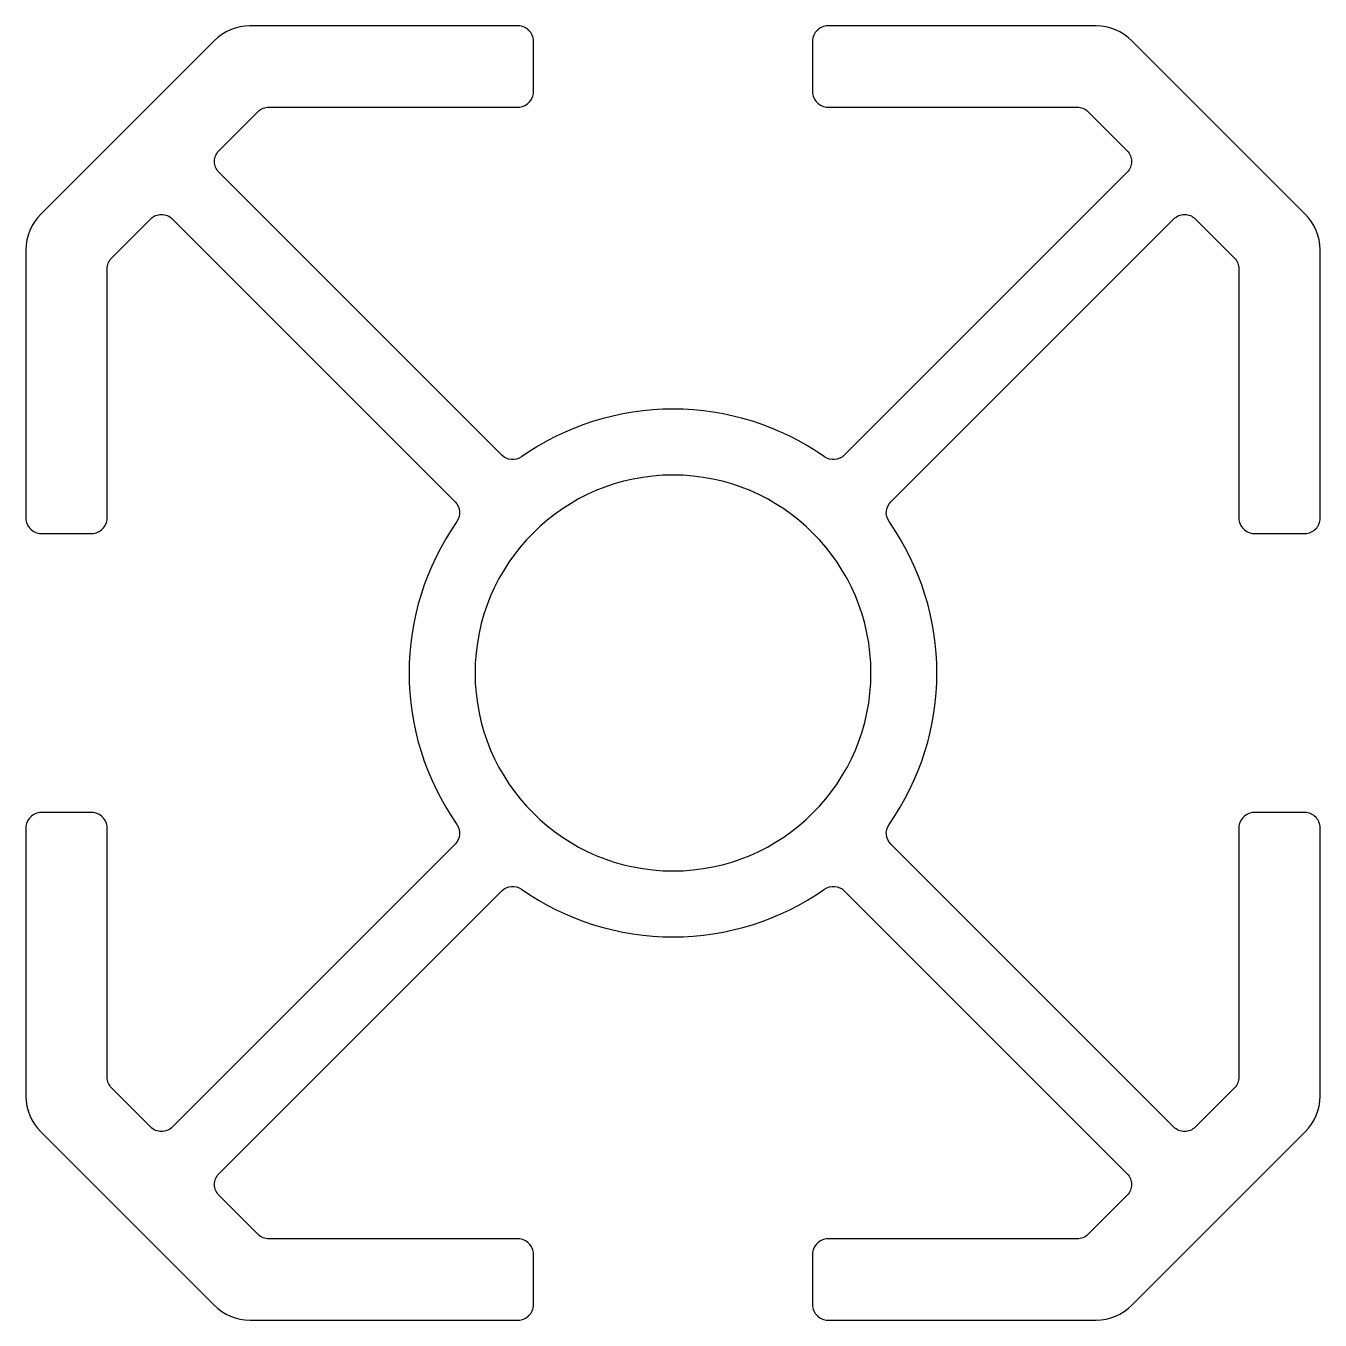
# Model space of a CAD drawing. Extents: x 170.7 to 196.2, y 221.6 to 247.1.
import ezdxf

# ---------------------------------------------------------------- set-up
doc = ezdxf.new("R2010")
doc.units = 0
doc.layers.get('0').update_dxf_attribs({"linetype": 'CONTINUOUS'})

msp = doc.modelspace()

# ---------------------------------------------------------------- linework, layer by layer
for points in [[(180.355, 223.222), (175.442, 223.222, -0.198912), (175.23, 223.31), (174.458, 224.082, -0.414214), (174.458, 224.506), (180.034, 230.082, -0.364235), (180.418, 230.115, 0.154154), (183.405, 229.172, 0.154154), (186.391, 230.115, -0.364235), (186.776, 230.082), (192.352, 224.506, -0.414214), (192.352, 224.082), (191.58, 223.31, -0.198912), (191.368, 223.222), (186.455, 223.222, 0.414214), (186.155, 222.922), (186.155, 221.922, 0.414214), (186.455, 221.622), (191.74, 221.622, 0.198912), (192.448, 221.915), (195.862, 225.329, 0.198912), (196.155, 226.036), (196.155, 231.322, 0.414214), (195.855, 231.622), (194.855, 231.622, 0.414214), (194.555, 231.322), (194.555, 226.409, -0.198912), (194.467, 226.197), (193.695, 225.425, -0.414214), (193.271, 225.425), (187.695, 231.001, -0.364235), (187.661, 231.385, 0.315813), (187.661, 237.359, -0.364235), (187.695, 237.743), (193.271, 243.319, -0.414214), (193.695, 243.319), (194.467, 242.547, -0.198912), (194.555, 242.335), (194.555, 237.422, 0.414214), (194.855, 237.122), (195.855, 237.122, 0.414214), (196.155, 237.422), (196.155, 242.708, 0.198912), (195.862, 243.415), (192.448, 246.829, 0.198912), (191.74, 247.122), (186.455, 247.122, 0.414214), (186.155, 246.822), (186.155, 245.822, 0.414214), (186.455, 245.522), (191.368, 245.522, -0.198912), (191.58, 245.434), (192.352, 244.662, -0.414214), (192.352, 244.238), (186.776, 238.662, -0.364235), (186.391, 238.629, 0.154154), (183.405, 239.572, 0.154154), (180.418, 238.629, -0.364235), (180.034, 238.662), (174.458, 244.238, -0.414214), (174.458, 244.662), (175.23, 245.434, -0.198912), (175.442, 245.522), (180.355, 245.522, 0.414214), (180.655, 245.822), (180.655, 246.822, 0.414214), (180.355, 247.122), (175.069, 247.122, 0.198912), (174.362, 246.829), (170.948, 243.415, 0.198912), (170.655, 242.708), (170.655, 237.422, 0.414214), (170.955, 237.122), (171.955, 237.122, 0.414214), (172.255, 237.422), (172.255, 242.335, -0.198912), (172.343, 242.547), (173.114, 243.319, -0.414214), (173.539, 243.319), (179.114, 237.743, -0.364235), (179.148, 237.359, 0.315813), (179.148, 231.385, -0.364235), (179.114, 231.001), (173.539, 225.425, -0.414214), (173.114, 225.425), (172.343, 226.197, -0.198912), (172.255, 226.409), (172.255, 231.322, 0.414214), (171.955, 231.622), (170.955, 231.622, 0.414214), (170.655, 231.322), (170.655, 226.036, 0.198912), (170.948, 225.329), (174.362, 221.915, 0.198912), (175.069, 221.622), (180.355, 221.622, 0.414214), (180.655, 221.922), (180.655, 222.922, 0.414214)], [(183.405, 230.472, 1), (183.405, 238.272, 1)]]:
    msp.add_lwpolyline(points, format="xyb", close=True)

doc.saveas('drawing.dxf')
